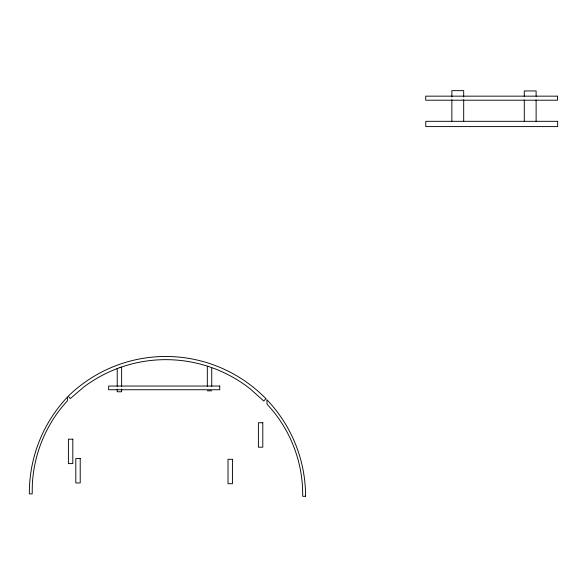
<?xml version="1.0" encoding="UTF-8"?>
<svg xmlns="http://www.w3.org/2000/svg" width="587" height="587" viewBox="0 0 587 587"><rect width="100%" height="100%" fill="white"/><g stroke="black" fill="none" stroke-linecap="round" stroke-linejoin="round"><path stroke-width="0.88" d="M207.967 366.391L207.321 366.391L207.321 386.305M119.997 367.337L121.626 367.337L121.626 386.341M207.321 390.825L211.731 390.825M536.114 96.305L536.114 90.948L524.286 90.948L524.286 96.305M536.114 99.878L536.114 121.318M524.286 99.878L524.286 121.318M463.693 96.965L463.693 90.647L451.865 90.647L451.865 96.965M463.693 99.673L463.693 121.318M451.865 99.673L451.865 121.318M211.731 368.203L211.731 386.305M121.626 389.056L121.626 391.771L117.224 391.771L117.224 389.056M117.224 368.24L117.224 386.341M67.476 397.017L67.446 400.73L61.848 407.224A133.609 133.609 0 0 0 32.3 485.317L32.197 493.902L29.35 493.828A139.779 139.779 0 0 1 67.476 397.017M265.889 398.69L263.761 401.046L250.326 388.954A136.595 136.595 0 0 0 84.029 386.84L70.286 398.58L68.224 396.166A139.779 139.779 0 0 1 265.889 398.69M305.578 496.257L302.731 496.353L302.562 487.834A132.589 132.589 0 0 0 272.662 410.562L267.056 404.149L266.85 399.688A139.779 139.779 0 0 1 305.578 496.257M557.562 96.158L425.685 96.158L425.685 100.208L557.562 100.208L557.562 96.158M557.65 121.318L425.773 121.318L425.773 126.594L557.65 126.594L557.65 121.318M219.751 386.041L108.639 386.041L108.639 389.746L219.751 389.746L219.751 386.041M262.8 422.743L258.397 422.743L258.397 447.177L262.8 447.177L262.8 422.743M72.817 439.171L68.408 439.171L68.408 463.605L72.817 463.605L72.817 439.171M80.214 458.52L75.811 458.52L75.811 482.954L80.214 482.954L80.214 458.52M232.43 459.298L228.02 459.298L228.02 483.732L232.43 483.732L232.43 459.298"/></g></svg>
